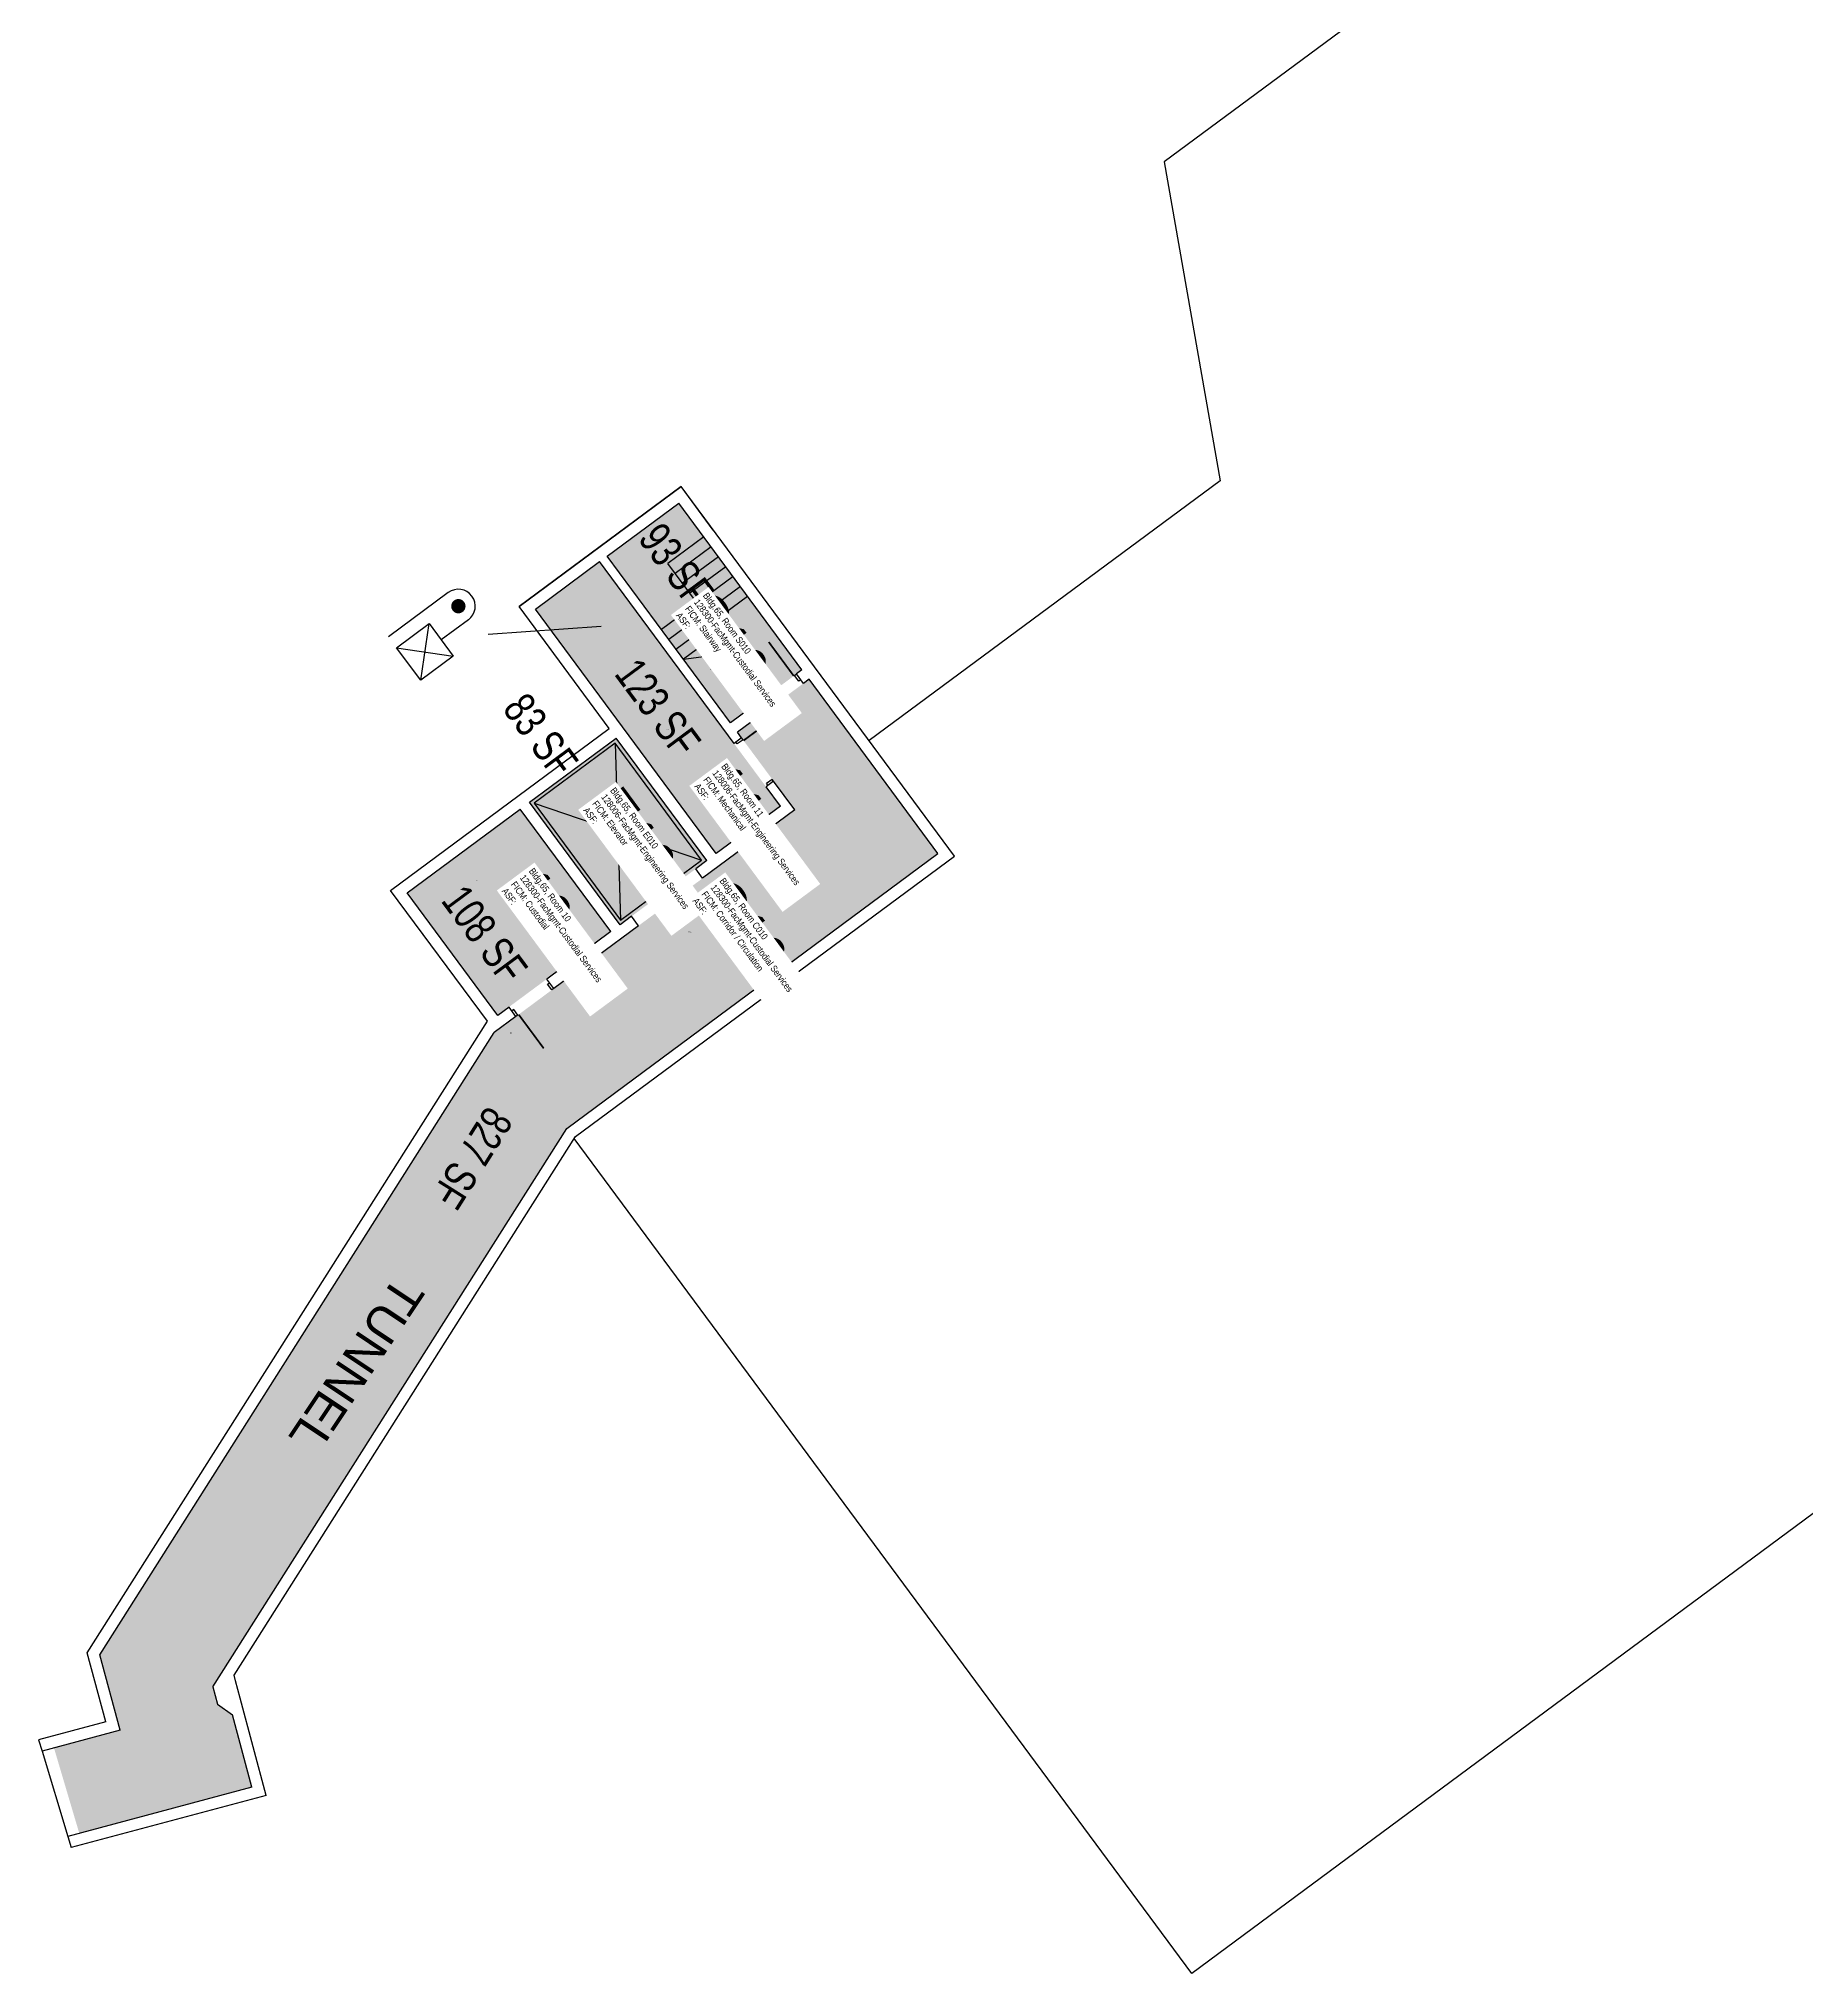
# Model space of a CAD drawing. Header units: inches. Extents: x 69217836 to 69222610, y 27671187 to 27674487.
# Drawn here: x 69217836 to 69219344, y 27671187 to 27672837 of the extents above; entities that cross this region are included whole.
import ezdxf
from ezdxf.enums import TextEntityAlignment as Align

# ---------------------------------------------------------------- set-up
doc = ezdxf.new("R2010")
doc.units = ezdxf.units.IN
doc.header["$LTSCALE"] = 25
doc.header["$MEASUREMENT"] = 0
doc.layers.get('0').update_dxf_attribs({"linetype": 'CONTINUOUS'})
for name, color, linetype in [('A-DOOR', 2, 'CONTINUOUS'), ('A-FLOR', 3, 'CONTINUOUS'), ('A-IDEN-ICON', 4, 'CONTINUOUS'), ('A-IDEN-RNUM', 7, 'CONTINUOUS'), ('A-IDEN-SNUM', 4, 'CONTINUOUS'), ('A-IDEN-TEXT', 4, 'CONTINUOUS'), ('A-IDEN-VNUM', 4, 'CONTINUOUS'), ('A-SITE', 3, 'CONTINUOUS'), ('A-WALL', 5, 'CONTINUOUS'), ('AREA-TEXT', 3, 'CONTINUOUS'), ('Rooms-Category-Color', 7, 'CONTINUOUS'), ('Rooms-College-Color', 7, 'CONTINUOUS'), ('Rooms-Department-Color', 7, 'CONTINUOUS'), ('Rooms-Division-Color', 7, 'CONTINUOUS'), ('Rooms-Information', 7, 'CONTINUOUS')]:
    doc.layers.add(name, color=color, linetype=linetype)
doc.styles.add('Annotative', font='arial.ttf')
doc.styles.add('CP_AREA', font='arial.ttf', dxfattribs={"height": 15})
doc.styles.add('CP_ROOMSNUMBER', font='arial.ttf', dxfattribs={"height": 1})
doc.styles.add('CP_ROOMVNUMBER', font='arial.ttf', dxfattribs={"width": 0.85, "height": 0.075})

# ---------------------------------------------------------------- blocks, each defined once
blk = doc.blocks.new('CPELEV')
at = {"color": 0, "linetype": 'ByBlock'}
for p, q in [((-0.035, 0.03), (-0.035, -0.08)), ((0.015, 0.03), (0.015, -0.02)), ((-0.015, -0.08), (-0.015, -0.02)), ((-0.015, -0.02), (0.045, -0.02)), ((-0.015, -0.08), (0.045, -0.02)), ((0.045, -0.08), (-0.015, -0.02)), ((0.045, -0.02), (0.045, -0.08)), ((0.045, -0.08), (-0.015, -0.08))]:
    blk.add_line(p, q, dxfattribs=at)
at = {"color": 0, "linetype": 'ByBlock', "const_width": 0.0106}
blk.add_lwpolyline([(-0.0153, 0.03, 1), (-0.0047, 0.03, 1)], format="xyb", close=True, dxfattribs=at)
at = {"color": 0, "linetype": 'ByBlock'}
blk.add_arc((-0.01, 0.03), 0.025, 0, 180, dxfattribs=at)

msp = doc.modelspace()

# ---------------------------------------------------------------- hatches: boundary and pattern name
at = {"layer": 'Rooms-Category-Color', "true_color": 0xadadad}
for points in [[(69218321.1, 27672395.8), (69218380.7, 27672315.3), (69218426.4, 27672253.5), (69218487.4, 27672298.7), (69218463.4, 27672331.3), (69218459.8, 27672336.1), (69218417.9, 27672392.8), (69218403.6, 27672412.1), (69218382.2, 27672441)], [(69218260, 27672350.6), (69218281.4, 27672321.7), (69218295.7, 27672302.4), (69218414.3, 27672142), (69218419.2, 27672145.6), (69218451.3, 27672169.4), (69218469, 27672182.4), (69218374.2, 27672310.5), (69218314.6, 27672391)], [(69218432.3, 27672245.5), (69218493.4, 27672290.7), (69218509.2, 27672269.4), (69218532.9, 27672237.2), (69218536.5, 27672232.4), (69218542.5, 27672224.4), (69218597.5, 27672150), (69218603.4, 27672142), (69218286.7, 27671907.6), (69217984.8, 27671431.2), (69217988.8, 27671416.4), (69218001.5, 27671407.4), (69218018, 27671345.6), (69217870.8, 27671306.6), (69217849.1, 27671379.8), (69217905.7, 27671394.3), (69217888.5, 27671458.6), (69218224.9, 27671989.3), (69218233.8, 27671995.9), (69218292.5, 27672039.4), (69218295.7, 27672041.7), (69218298.4, 27672043.7), (69218327.3, 27672065.1), (69218330.3, 27672067.3), (69218333.5, 27672069.7), (69218347.9, 27672080.4), (69218402.6, 27672120.9), (69218425.1, 27672137.5), (69218457.3, 27672161.3), (69218462.1, 27672164.9), (69218466.9, 27672168.5), (69218470.1, 27672170.8), (69218481.4, 27672179.2)], [(69218255, 27672185.8), (69218332.3, 27672081.3), (69218342, 27672088.5), (69218396.7, 27672128.9), (69218406.3, 27672136), (69218329, 27672240.5)], [(69218150.5, 27672108.5), (69218227.8, 27672004), (69218324.3, 27672075.4), (69218247, 27672179.9), (69218238.5, 27672173.6), (69218161.4, 27672116.5)]]:
    msp.add_hatch(color=253, dxfattribs=at).paths.add_polyline_path(points)
at = {"layer": 'Rooms-College-Color', "true_color": 0xadadad}
for points in [[(69218321.1, 27672395.8), (69218380.7, 27672315.3), (69218426.4, 27672253.5), (69218487.4, 27672298.7), (69218463.4, 27672331.3), (69218459.8, 27672336.1), (69218417.9, 27672392.8), (69218403.6, 27672412.1), (69218382.2, 27672441)], [(69218260, 27672350.6), (69218281.4, 27672321.7), (69218295.7, 27672302.4), (69218414.3, 27672142), (69218419.2, 27672145.6), (69218451.3, 27672169.4), (69218469, 27672182.4), (69218374.2, 27672310.5), (69218314.6, 27672391)], [(69218432.3, 27672245.5), (69218493.4, 27672290.7), (69218509.2, 27672269.4), (69218532.9, 27672237.2), (69218536.5, 27672232.4), (69218542.5, 27672224.4), (69218597.5, 27672150), (69218603.4, 27672142), (69218286.7, 27671907.6), (69217984.8, 27671431.2), (69217988.8, 27671416.4), (69218001.5, 27671407.4), (69218018, 27671345.6), (69217870.8, 27671306.6), (69217849.1, 27671379.8), (69217905.7, 27671394.3), (69217888.5, 27671458.6), (69218224.9, 27671989.3), (69218233.8, 27671995.9), (69218292.5, 27672039.4), (69218295.7, 27672041.7), (69218298.4, 27672043.7), (69218327.3, 27672065.1), (69218330.3, 27672067.3), (69218333.5, 27672069.7), (69218347.9, 27672080.4), (69218402.6, 27672120.9), (69218425.1, 27672137.5), (69218457.3, 27672161.3), (69218462.1, 27672164.9), (69218466.9, 27672168.5), (69218470.1, 27672170.8), (69218481.4, 27672179.2)], [(69218255, 27672185.8), (69218332.3, 27672081.3), (69218342, 27672088.5), (69218396.7, 27672128.9), (69218406.3, 27672136), (69218329, 27672240.5)], [(69218150.5, 27672108.5), (69218227.8, 27672004), (69218324.3, 27672075.4), (69218247, 27672179.9), (69218238.5, 27672173.6), (69218161.4, 27672116.5)]]:
    msp.add_hatch(color=253, dxfattribs=at).paths.add_polyline_path(points)
at = {"layer": 'Rooms-Department-Color', "true_color": 0xacacac}
for points in [[(69218321.1, 27672395.8), (69218380.7, 27672315.3), (69218426.4, 27672253.5), (69218487.4, 27672298.7), (69218463.4, 27672331.3), (69218459.8, 27672336.1), (69218417.9, 27672392.8), (69218403.6, 27672412.1), (69218382.2, 27672441)], [(69218260, 27672350.6), (69218281.4, 27672321.7), (69218295.7, 27672302.4), (69218414.3, 27672142), (69218419.2, 27672145.6), (69218451.3, 27672169.4), (69218469, 27672182.4), (69218374.2, 27672310.5), (69218314.6, 27672391)], [(69218432.3, 27672245.5), (69218493.4, 27672290.7), (69218509.2, 27672269.4), (69218532.9, 27672237.2), (69218536.5, 27672232.4), (69218542.5, 27672224.4), (69218597.5, 27672150), (69218603.4, 27672142), (69218286.7, 27671907.6), (69217984.8, 27671431.2), (69217988.8, 27671416.4), (69218001.5, 27671407.4), (69218018, 27671345.6), (69217870.8, 27671306.6), (69217849.1, 27671379.8), (69217905.7, 27671394.3), (69217888.5, 27671458.6), (69218224.9, 27671989.3), (69218233.8, 27671995.9), (69218292.5, 27672039.4), (69218295.7, 27672041.7), (69218298.4, 27672043.7), (69218327.3, 27672065.1), (69218330.3, 27672067.3), (69218333.5, 27672069.7), (69218347.9, 27672080.4), (69218402.6, 27672120.9), (69218425.1, 27672137.5), (69218457.3, 27672161.3), (69218462.1, 27672164.9), (69218466.9, 27672168.5), (69218470.1, 27672170.8), (69218481.4, 27672179.2)], [(69218255, 27672185.8), (69218332.3, 27672081.3), (69218342, 27672088.5), (69218396.7, 27672128.9), (69218406.3, 27672136), (69218329, 27672240.5)], [(69218150.5, 27672108.5), (69218227.8, 27672004), (69218324.3, 27672075.4), (69218247, 27672179.9), (69218238.5, 27672173.6), (69218161.4, 27672116.5)]]:
    msp.add_hatch(color=253, dxfattribs=at).paths.add_polyline_path(points)
at = {"layer": 'Rooms-Division-Color', "true_color": 0xadadad}
for points in [[(69218321.1, 27672395.8), (69218380.7, 27672315.3), (69218426.4, 27672253.5), (69218487.4, 27672298.7), (69218463.4, 27672331.3), (69218459.8, 27672336.1), (69218417.9, 27672392.8), (69218403.6, 27672412.1), (69218382.2, 27672441)], [(69218260, 27672350.6), (69218281.4, 27672321.7), (69218295.7, 27672302.4), (69218414.3, 27672142), (69218419.2, 27672145.6), (69218451.3, 27672169.4), (69218469, 27672182.4), (69218374.2, 27672310.5), (69218314.6, 27672391)], [(69218432.3, 27672245.5), (69218493.4, 27672290.7), (69218509.2, 27672269.4), (69218532.9, 27672237.2), (69218536.5, 27672232.4), (69218542.5, 27672224.4), (69218597.5, 27672150), (69218603.4, 27672142), (69218286.7, 27671907.6), (69217984.8, 27671431.2), (69217988.8, 27671416.4), (69218001.5, 27671407.4), (69218018, 27671345.6), (69217870.8, 27671306.6), (69217849.1, 27671379.8), (69217905.7, 27671394.3), (69217888.5, 27671458.6), (69218224.9, 27671989.3), (69218233.8, 27671995.9), (69218292.5, 27672039.4), (69218295.7, 27672041.7), (69218298.4, 27672043.7), (69218327.3, 27672065.1), (69218330.3, 27672067.3), (69218333.5, 27672069.7), (69218347.9, 27672080.4), (69218402.6, 27672120.9), (69218425.1, 27672137.5), (69218457.3, 27672161.3), (69218462.1, 27672164.9), (69218466.9, 27672168.5), (69218470.1, 27672170.8), (69218481.4, 27672179.2)], [(69218255, 27672185.8), (69218332.3, 27672081.3), (69218342, 27672088.5), (69218396.7, 27672128.9), (69218406.3, 27672136), (69218329, 27672240.5)], [(69218150.5, 27672108.5), (69218227.8, 27672004), (69218324.3, 27672075.4), (69218247, 27672179.9), (69218238.5, 27672173.6), (69218161.4, 27672116.5)]]:
    msp.add_hatch(color=253, dxfattribs=at).paths.add_polyline_path(points)

# ---------------------------------------------------------------- linework, layer by layer
at = {"layer": 'A-DOOR'}
for points in [[(69218480.4, 27672293.5, 1.5, 1.5, 0), (69218459, 27672322.5, 0, 0, 0), (69218458.4, 27672322, 0, 0, 0.414214), (69218453, 27672271.4, 0, 0, 0.414214)], [(69218437.5, 27672238.4, 1.5, 1.5, 0), (69218471.3, 27672263.4, 0, 0, 0), (69218470.8, 27672264, 0, 0, -0.414214), (69218462, 27672205.3, 0, 0, -0.414214)], [(69218245.7, 27672004.7, 1.5, 1.5, 0), (69218267.1, 27671975.8, 0, 0, 0), (69218267.7, 27671976.2, 0, 0, 0.414214), (69218273.1, 27672026.9, 0, 0, 0.414214)]]:
    msp.add_lwpolyline(points, format="xyseb", dxfattribs=at)
at = {"layer": 'A-FLOR'}
for p, q in [((69218403.6, 27672412.1), (69218373, 27672389.5)), ((69218409.8, 27672403.6), (69218379.3, 27672381)), ((69218429.2, 27672313.5), (69218373, 27672389.5)), ((69218416.1, 27672395.2), (69218385.5, 27672372.6)), ((69218422.3, 27672386.7), (69218391.8, 27672364.2)), ((69218428.6, 27672378.3), (69218367.5, 27672333.1)), ((69218434.8, 27672369.9), (69218373.7, 27672324.7)), ((69218441, 27672361.4), (69218379.9, 27672316.2)), ((69218416.8, 27672330.4), (69218386.2, 27672307.8)), ((69218423, 27672321.9), (69218407.7, 27672310.6)), ((69218386.2, 27672307.8), (69218429.2, 27672313.5)), ((69218429.2, 27672313.5), (69218429.2, 27672313.5)), ((69218328.1, 27672236.1), (69218258.9, 27672185)), ((69218328.1, 27672236.1), (69218332.7, 27672085.3)), ((69218401.8, 27672136.5), (69218328.1, 27672236.1)), ((69218258.9, 27672185), (69218401.8, 27672136.5)), ((69218258.9, 27672185), (69218332.7, 27672085.3)), ((69218332.7, 27672085.3), (69218401.8, 27672136.5)), ((69217839.1, 27671376.5), (69217861, 27671303.7))]:
    msp.add_line(p, q, dxfattribs=at)
at = {"layer": 'A-IDEN-ICON'}
msp.add_line((69218219.7, 27672329.2), (69218316.2, 27672336), dxfattribs=at)
at = {"layer": 'A-SITE'}
for p, q in [((69219319.9, 27673119.6), (69218796.3, 27672732)), ((69218796.3, 27672732), (69218844, 27672460)), ((69218844, 27672460), (69218544.6, 27672238.4)), ((69218820, 27671186.9), (69218293.1, 27671899)), ((69219444.3, 27671648.9), (69218820, 27671186.9))]:
    msp.add_line(p, q, dxfattribs=at)
at = {"layer": 'A-WALL'}
for p, q in [((69218246, 27672352.7), (69218384.3, 27672455)), ((69218384.3, 27672455), (69218246, 27672352.7)), ((69218617.4, 27672139.9), (69218384.3, 27672455)), ((69218411.6, 27672418), (69218384.3, 27672455)), ((69218321.1, 27672395.8), (69218382.2, 27672441)), ((69218487.4, 27672298.7), (69218382.2, 27672441)), ((69218260, 27672350.6), (69218314.6, 27672391)), ((69218429.4, 27672235.9), (69218314.6, 27672391)), ((69218426.4, 27672253.5), (69218321.1, 27672395.8)), ((69218323, 27672248.6), (69218246, 27672352.7)), ((69218273.4, 27672315.7), (69218246, 27672352.7)), ((69218414.3, 27672142), (69218260, 27672350.6)), ((69218487.4, 27672298.7), (69218482.6, 27672295.2)), ((69218481, 27672294), (69218482.6, 27672295.2)), ((69218484.6, 27672289.1), (69218481, 27672294)), ((69218488.6, 27672287.1), (69218482.6, 27672295.2)), ((69218486.2, 27672290.3), (69218484.6, 27672289.1)), ((69218493.4, 27672290.7), (69218488.6, 27672287.1)), ((69218603.4, 27672142), (69218493.4, 27672290.7)), ((69218450.5, 27672271.4), (69218426.3, 27672253.5)), ((69218452.1, 27672272.6), (69218450.5, 27672271.4)), ((69218456.4, 27672263.3), (69218450.5, 27672271.4)), ((69218455.6, 27672267.7), (69218452.1, 27672272.6)), ((69218455.6, 27672267.7), (69218454, 27672266.5)), ((69218136.5, 27672110.6), (69218323, 27672248.6)), ((69218136.5, 27672110.6), (69218323, 27672248.6)), ((69218456.4, 27672263.3), (69218432.3, 27672245.5)), ((69218255, 27672185.8), (69218329, 27672240.5)), ((69218406.3, 27672136), (69218329, 27672240.5)), ((69218406.3, 27672136), (69218329, 27672240.5)), ((69218435.9, 27672240.7), (69218429.4, 27672235.9)), ((69218432.2, 27672235.5), (69218431, 27672237.1)), ((69218437.1, 27672239.1), (69218432.2, 27672235.5)), ((69218435.9, 27672240.7), (69218432.3, 27672245.5)), ((69218437.1, 27672239.1), (69218435.9, 27672240.7)), ((69218463.2, 27672203.7), (69218456.8, 27672198.9)), ((69218469, 27672182.4), (69218456.8, 27672198.9)), ((69218462, 27672205.3), (69218457.2, 27672201.7)), ((69218458.4, 27672200.1), (69218457.2, 27672201.7)), ((69218463.2, 27672203.7), (69218462, 27672205.3)), ((69218481.4, 27672179.2), (69218463.2, 27672203.7)), ((69218332.3, 27672081.3), (69218255, 27672185.8)), ((69218469, 27672182.4), (69218414.3, 27672142)), ((69218150.5, 27672108.5), (69218247, 27672179.9)), ((69218324.3, 27672075.4), (69218247, 27672179.9)), ((69218481.4, 27672179.2), (69218402.6, 27672120.9)), ((69218286.7, 27671907.6), (69218603.4, 27672142)), ((69218294.2, 27671900.7), (69218617.4, 27672139.9)), ((69218406.3, 27672136), (69218396.7, 27672128.9)), ((69218402.6, 27672120.9), (69218396.7, 27672128.9)), ((69218219.1, 27671999), (69218136.5, 27672110.6)), ((69218227.8, 27672004), (69218150.5, 27672108.5)), ((69218342, 27672088.5), (69218332.3, 27672081.3)), ((69218347.9, 27672080.4), (69218342, 27672088.5)), ((69218324.3, 27672075.4), (69218269.6, 27672034.9)), ((69218347.9, 27672080.4), (69218275.6, 27672026.9)), ((69218275.6, 27672026.9), (69218269.6, 27672034.9)), ((69218270.4, 27672030.5), (69218272, 27672031.7)), ((69218274, 27672025.7), (69218270.4, 27672030.5)), ((69218275.6, 27672026.9), (69218274, 27672025.7)), ((69218243.4, 27672003.1), (69218224.9, 27671989.3)), ((69218237.5, 27672011.1), (69218227.8, 27672004)), ((69218243.4, 27672003.1), (69218237.5, 27672011.1)), ((69218241.5, 27672009.1), (69218239.9, 27672007.9)), ((69218245, 27672004.3), (69218241.5, 27672009.1)), ((69218245, 27672004.3), (69218243.4, 27672003.1)), ((69217877.7, 27671460.2), (69218219.1, 27671999)), ((69217888.5, 27671458.6), (69218224.9, 27671989.3)), ((69218238.6, 27671989.5), (69218239.1, 27671988.7)), ((69218238.6, 27671989.5), (69218239.1, 27671988.7)), ((69217984.8, 27671431.2), (69218286.7, 27671907.6)), ((69218002.9, 27671441.1), (69218294.2, 27671900.7)), ((69217893.4, 27671401.4), (69217877.7, 27671460.2)), ((69217905.7, 27671394.3), (69217888.5, 27671458.6)), ((69218004.2, 27671436.4), (69218002.9, 27671441.1)), ((69217984.8, 27671431.2), (69217988.8, 27671416.4)), ((69218008.1, 27671421.6), (69218004.2, 27671436.4)), ((69217988.8, 27671416.4), (69218001.5, 27671407.4)), ((69218018, 27671345.6), (69218001.5, 27671407.4)), ((69218030.3, 27671338.5), (69218008.1, 27671421.6)), ((69217893.4, 27671401.4), (69217836.2, 27671386.1)), ((69217905.7, 27671394.3), (69217839.1, 27671376.5)), ((69217836.2, 27671386.1), (69217839.1, 27671376.5)), ((69218018, 27671345.6), (69217861, 27671303.7)), ((69218030.3, 27671338.5), (69217863.9, 27671294.1)), ((69217861, 27671303.7), (69217863.9, 27671294.1))]:
    msp.add_line(p, q, dxfattribs=at)

# ---------------------------------------------------------------- block references
at = {"layer": 'A-IDEN-ICON', "xscale": 575.9999999972644, "yscale": 575.9999999972644, "zscale": 575.9999999972644, "rotation": 306.4982060704332}
msp.add_blockref('CPELEV', (69218183.8, 27672338.1), dxfattribs=at)

# ---------------------------------------------------------------- texts
at = {"layer": 'A-IDEN-RNUM', "style": 'CP_ROOMSNUMBER'}
for s, p in [('S010-00', (69218409, 27672299.1)), ('0011-00', (69218371.4, 27672247.6)), ('E010-00', (69218344.9, 27672133.6)), ('0010-00', (69218208.5, 27672118.6)), ('C010-00', (69218390.2, 27672074.9))]:
    msp.add_text(s, height=0.36, rotation=0.2151, dxfattribs=at).set_placement(p)
at = {"layer": 'A-IDEN-SNUM', "style": 'CP_ROOMSNUMBER'}
for s, p in [('0650S01000', (69218409, 27672299.1)), ('0650001100', (69218371.4, 27672247.6)), ('0650E01000', (69218344.9, 27672133.6)), ('0650001000', (69218208.5, 27672118.6)), ('0650C01000', (69218390.2, 27672074.9))]:
    msp.add_text(s, height=0.36, rotation=0.2151, dxfattribs=at).set_placement(p)
at = {"layer": 'A-IDEN-TEXT', "style": 'Annotative'}
msp.add_text('TUNNEL', height=30, rotation=236.3116, dxfattribs=at).set_placement((69218141.4, 27671783.7))
at = {"layer": 'A-IDEN-VNUM', "style": 'CP_ROOMVNUMBER', "width": 0.85}
for s, p in [('S10', (69218379.5, 27672344.9)), ('11', (69218395.2, 27672199.1)), ('E10', (69218300.4, 27672178.7)), ('10', (69218231, 27672109.9)), ('C10', (69218393.7, 27672101.5))]:
    msp.add_text(s, height=40, rotation=306.4982, dxfattribs=at).set_placement(p)
at = {"layer": 'AREA-TEXT', "style": 'CP_AREA', "width": 0.75}
for s, rotation, p in [('93 SF', 306.4982, (69218380.1, 27672388.2)), ('123 SF', 306.4982, (69218364.5, 27672266.5)), ('83 SF', 306.4982, (69218264.5, 27672243)), ('108 SF', 306.4982, (69218216.7, 27672073.1)), ('827 SF', 237.8065, (69218206.1, 27671882.3))]:
    msp.add_text(s, height=27, rotation=rotation, dxfattribs=at).set_placement(p, align=Align.MIDDLE_CENTER)

# ---------------------------------------------------------------- next in the draw order: texts
at = {"layer": 'Rooms-Information', "char_height": 5.714, "width": 128, "attachment_point": 7, "rotation": 306.4982, "style": 'CP_ROOMVNUMBER', "bg_fill": 3, "box_fill_scale": 1.5, "bg_fill_color": 256, "bg_fill_true_color": 13158600, "bg_fill_transparency": 0}
for s, insert in [('Bldg.65, Room S010^M^J128300-FacMgmt-Custodial Services^M^JFICM: Stairway^M^JASF: ', (69218379.5, 27672344.9)), ('Bldg.65, Room C010^M^J128300-FacMgmt-Custodial Services^M^JFICM: Corridor / Circulation^M^JASF: ', (69218393.7, 27672101.5))]:
    msp.add_mtext(s, dxfattribs=dict(at, insert=insert))

# ---------------------------------------------------------------- next in the draw order: texts
at = {"layer": 'Rooms-Information', "insert": (69218395.2, 27672199.1), "char_height": 5.714, "width": 128, "attachment_point": 7, "rotation": 306.4982, "style": 'CP_ROOMVNUMBER', "bg_fill": 3, "box_fill_scale": 1.5, "bg_fill_color": 256, "bg_fill_true_color": 13158600, "bg_fill_transparency": 0}
msp.add_mtext('Bldg.65, Room 11^M^J128006-FacMgmt-Engineering Services^M^JFICM: Mechanical^M^JASF: ', dxfattribs=at)

# ---------------------------------------------------------------- next in the draw order: texts
at = {"layer": 'Rooms-Information', "insert": (69218300.4, 27672178.7), "char_height": 5.714, "width": 128, "attachment_point": 7, "rotation": 306.4982, "style": 'CP_ROOMVNUMBER', "bg_fill": 3, "box_fill_scale": 1.5, "bg_fill_color": 256, "bg_fill_true_color": 13158600, "bg_fill_transparency": 0}
msp.add_mtext('Bldg.65, Room E010^M^J128006-FacMgmt-Engineering Services^M^JFICM: Elevator^M^JASF: ', dxfattribs=at)

# ---------------------------------------------------------------- next in the draw order: texts
at = {"layer": 'Rooms-Information', "insert": (69218231, 27672109.9), "char_height": 5.714, "width": 128, "attachment_point": 7, "rotation": 306.4982, "style": 'CP_ROOMVNUMBER', "bg_fill": 3, "box_fill_scale": 1.5, "bg_fill_color": 256, "bg_fill_true_color": 13158600, "bg_fill_transparency": 0}
msp.add_mtext('Bldg.65, Room 10^M^J128300-FacMgmt-Custodial Services^M^JFICM: Custodial^M^JASF: ', dxfattribs=at)

doc.saveas('drawing.dxf')
